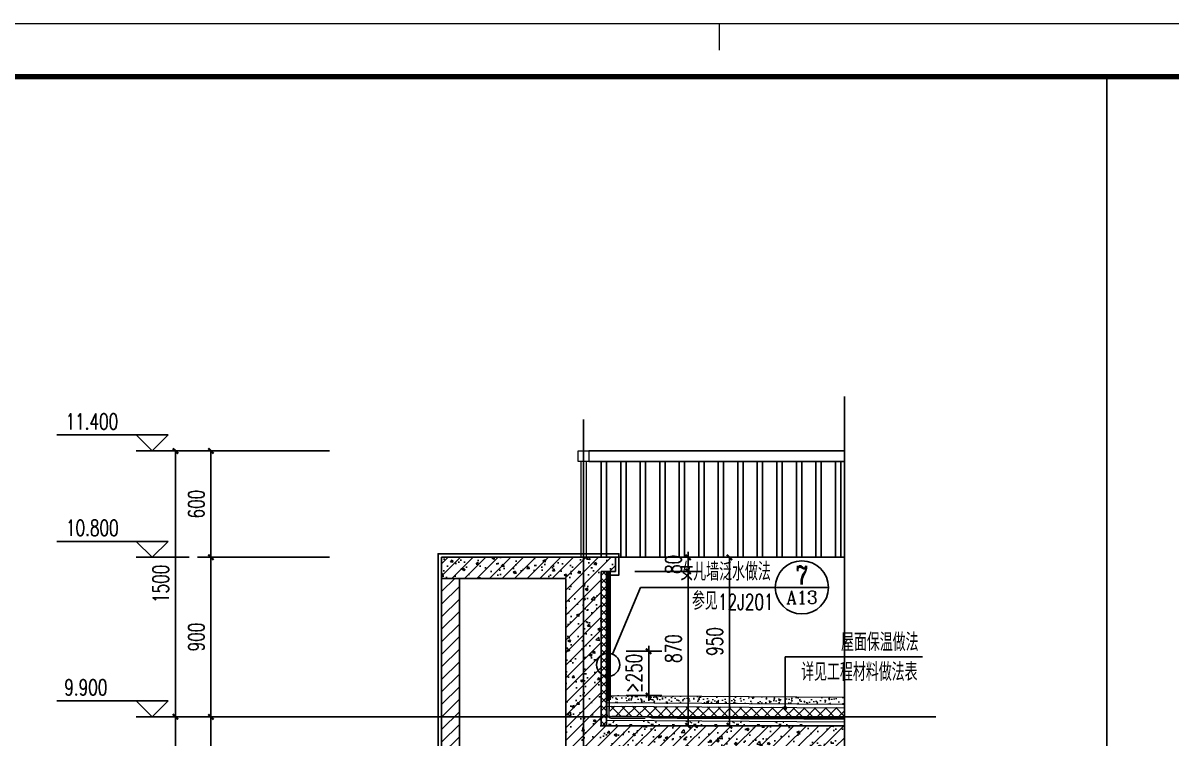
# Model space of a CAD drawing. Extents: x 1738711 to 2346805, y 1189731 to 2516152.
# Drawn here: x 1969350 to 1975823, y 1231675 to 1235709 of the extents above; entities that cross this region are included whole.
import ezdxf
from ezdxf.enums import TextEntityAlignment as Align

# ---------------------------------------------------------------- set-up
doc = ezdxf.new("R2010")
doc.units = 0
doc.header["$LTSCALE"] = 1000
doc.header["$MEASUREMENT"] = 0
doc.linetypes.add('S & C -P1$0$DASHED', pattern=[0.75, 0.5, -0.25])
for name, color, linetype in [('DIM_ELEV', 3, 'Continuous'), ('DIM_IDEN', 3, 'Continuous'), ('DIM_LEAD', 3, 'Continuous'), ('DIM_SYMB', 3, 'Continuous'), ('DOTE', 1, 'Continuous'), ('PUB_DIM', 3, 'Continuous'), ('PUB_HATCH', 8, 'Continuous'), ('PUB_TEXT', 7, 'Continuous'), ('TK', 4, 'Continuous'), ('WALL', 40, 'Continuous'), ('切线', 35, 'Continuous'), ('看线', 8, 'Continuous')]:
    doc.layers.add(name, color=color, linetype=linetype)
for name, color, linetype, lineweight in [('可见细线', 142, 'Continuous', 9), ('填充', 252, 'Continuous', 5), ('栏杆', 6, 'Continuous', 15), ('细线', 8, 'Continuous', 5)]:
    doc.layers.add(name, color=color, linetype=linetype, lineweight=lineweight)
doc.styles.add('_TCH_DIM', font='SIMPLEX', dxfattribs={"bigfont": 'GBCBIG'})
doc.styles.add('_TCH_DIM_T3', font='SIMPLEX', dxfattribs={"width": 0.705882, "bigfont": 'GBCBIG'})
doc.styles.add('_TCH_LABEL', font='COMPLEX', dxfattribs={"bigfont": 'GBCBIG'})
doc.styles.add('宋体', font='SIMSUN.TTF', dxfattribs={"width": 0.75})
doc.dimstyles.new('_TCH_ARCH&&30', dxfattribs={"dimtxt": 89.25, "dimasz": 30, "dimexe": 75, "dimexo": 90, "dimgap": 37.875, "dimtad": 1, "dimdec": 0, "dimzin": 0, "dimdsep": 46, "dimtxsty": '_TCH_DIM_T3', "dimblk": 'ARCHTICK', "dimcen": 0.09, "dimclrt": 7, "dimazin": 2, "dimtfac": 1, "dimtdec": 0, "dimtix": 1, "dimtmove": 2, "dimatfit": 3, "dimfxl": 20, "dimtolj": 1, "dimtzin": 0, "dimarcsym": 0})

# ---------------------------------------------------------------- blocks, each defined once
blk = doc.blocks.new('hjashrtahreahe')
at = {"const_width": 25}
blk.add_lwpolyline([(42800, 59400), (42800, 58900)], dxfattribs=at)
at = {"layer": 'TK', "color": 7, "const_width": 25}
blk.add_lwpolyline([(0, 59400), (84100, 59400), (84100, 0), (0, 0)], close=True, dxfattribs=at)
at = {"layer": 'TK', "color": 3, "const_width": 100}
blk.add_lwpolyline([(2500, 1000), (2500, 58400), (83100, 58400), (83100, 1000)], close=True, dxfattribs=at)
at = {"layer": 'TK', "style": '宋体', "width": 0.75}
for tag, height, p in [('项目负责人', 350, (6003, 57089)), ('专业负责人', 350, (6003, 56224)), ('设计人', 350, (6003, 55419)), ('版号1', 250, (77304, 22193)), ('时间1', 250, (82405, 22193)), ('版号2', 250, (77304, 21593)), ('时间2', 250, (82405, 21593)), ('版号3', 250, (77304, 20993)), ('时间3', 250, (82405, 20993)), ('建筑会签', 0.0001, (78978, 2403)), ('电气会签', 0.0001, (82128, 2403)), ('结构会签', 0.0001, (78978, 1803)), ('暖通会签', 0.0001, (82128, 1803)), ('给排水会签', 0.0001, (78978, 1250)), ('智能化会签', 0.0001, (82128, 1250))]:
    blk.add_attdef(tag, text='', height=height, dxfattribs=at).set_placement(p, align=Align.CENTER)
for tag, p in [('合作设计单位', (80816, 48986)), ('版号说明1', (79854, 22318)), ('版号说明2', (79854, 21718)), ('版号说明3', (79854, 21118)), ('浙江绿储科技有限公司', (80545, 16036)), ('百兆瓦级集中式熔盐储能关键', (80545, 14953)), ('设备研发及制造基地项目', (80545, 14603)), ('1#研发楼', (80545, 13636)), ('图名', (80545, 12436)), ('工程编号', (78978, 11461)), ('子项编号', (82128, 11461)), ('建筑', (78978, 10711)), ('图号', (82128, 10711)), ('施工图', (78978, 9961)), ('2023.03', (82128, 9961)), ('审定', (79353, 8461)), ('审核', (79353, 7711)), ('工程负责', (79353, 6961)), ('专业负责', (79353, 6211)), ('设计', (79353, 5461)), ('制图', (79353, 4711)), ('校对', (79353, 3961))]:
    blk.add_attdef(tag, text='', height=250, dxfattribs=at).set_placement(p, align=Align.MIDDLE_CENTER)
blk = doc.blocks.new('_ArchTick')
at = {"color": 0, "linetype": 'ByBlock', "const_width": 0.4}
blk.add_lwpolyline([(-0.5, -0.5), (0.5, 0.5)], dxfattribs=at)
blk = doc.blocks.new('*D356')
at = {"layer": 'Defpoints', "color": 0, "transparency": 16777216}
for p in [(1972660.8, 1232164.6), (1972878.3, 1232164.6), (1972660.8, 1231914.6)]:
    blk.add_point(p, dxfattribs=at)
at = {"layer": 'PUB_DIM', "color": 0, "lineweight": -2, "transparency": 16777216}
for p, q in [((1972750.8, 1232164.6), (1972953.3, 1232164.6)), ((1972878.3, 1232164.6), (1972878.3, 1232194.6)), ((1972878.3, 1231914.6), (1972878.3, 1232164.6)), ((1972750.8, 1231914.6), (1972953.3, 1231914.6)), ((1972878.3, 1231914.6), (1972878.3, 1231884.6))]:
    blk.add_line(p, q, dxfattribs=at)
at = {"layer": 'PUB_DIM', "color": 0, "lineweight": -2, "transparency": 16777216, "xscale": 30, "yscale": 30, "zscale": 30}
for p, rotation in [((1972878.3, 1232164.6), 270), ((1972878.3, 1231914.6), 90)]:
    blk.add_blockref('_ArchTick', p, dxfattribs=dict(at, rotation=rotation))
at = {"layer": 'PUB_DIM', "color": 7, "transparency": 16777216, "insert": (1972795.8, 1232039.6), "char_height": 89.25, "attachment_point": 5, "rotation": 90, "style": '_TCH_DIM_T3'}
blk.add_mtext('\\A1;≥250', dxfattribs=at)
blk = doc.blocks.new('*D357')
at = {"layer": 'Defpoints', "color": 0, "transparency": 16777216}
for p in [(1973007.5, 1232694.4), (1973333.5, 1232694.4), (1973007.5, 1231744.4)]:
    blk.add_point(p, dxfattribs=at)
at = {"layer": 'PUB_DIM', "color": 0, "lineweight": -2, "transparency": 16777216}
for p, q in [((1973097.5, 1232694.4), (1973408.5, 1232694.4)), ((1973333.5, 1231744.4), (1973333.5, 1232694.4)), ((1973097.5, 1231744.4), (1973408.5, 1231744.4))]:
    blk.add_line(p, q, dxfattribs=at)
at = {"layer": 'PUB_DIM', "color": 0, "lineweight": -2, "transparency": 16777216, "xscale": 30, "yscale": 30, "zscale": 30}
for p, rotation in [((1973333.5, 1232694.4), 90), ((1973333.5, 1231744.4), 270)]:
    blk.add_blockref('_ArchTick', p, dxfattribs=dict(at, rotation=rotation))
at = {"layer": 'PUB_DIM', "color": 7, "transparency": 16777216, "insert": (1973251, 1232219.4), "char_height": 89.25, "attachment_point": 5, "rotation": 90, "style": '_TCH_DIM_T3'}
blk.add_mtext('\\A1;950', dxfattribs=at)
blk = doc.blocks.new('*D358')
at = {"layer": 'Defpoints', "color": 0, "transparency": 16777216}
for p in [(1972710.8, 1232614.4), (1973100.3, 1232614.4), (1972710.8, 1231744.4)]:
    blk.add_point(p, dxfattribs=at)
at = {"layer": 'PUB_DIM', "color": 0, "lineweight": -2, "transparency": 16777216}
for p, q in [((1972800.8, 1232614.4), (1973175.3, 1232614.4)), ((1973100.3, 1231744.4), (1973100.3, 1232614.4)), ((1972800.8, 1231744.4), (1973175.3, 1231744.4))]:
    blk.add_line(p, q, dxfattribs=at)
at = {"layer": 'PUB_DIM', "color": 0, "lineweight": -2, "transparency": 16777216, "xscale": 30, "yscale": 30, "zscale": 30}
for p, rotation in [((1973100.3, 1232614.4), 90), ((1973100.3, 1231744.4), 270)]:
    blk.add_blockref('_ArchTick', p, dxfattribs=dict(at, rotation=rotation))
at = {"layer": 'PUB_DIM', "color": 7, "transparency": 16777216, "insert": (1973017.8, 1232179.4), "char_height": 89.25, "attachment_point": 5, "rotation": 90, "style": '_TCH_DIM_T3'}
blk.add_mtext('\\A1;870', dxfattribs=at)
blk = doc.blocks.new('*D359')
at = {"layer": 'Defpoints', "color": 0, "transparency": 16777216}
for p in [(1972710.8, 1232694.4), (1973100.3, 1232694.4), (1972710.8, 1232614.4)]:
    blk.add_point(p, dxfattribs=at)
at = {"layer": 'PUB_DIM', "color": 0, "lineweight": -2, "transparency": 16777216}
for p, q in [((1973100.3, 1232694.4), (1973100.3, 1232724.4)), ((1972800.8, 1232694.4), (1973175.3, 1232694.4)), ((1973100.3, 1232614.4), (1973100.3, 1232694.4)), ((1972800.8, 1232614.4), (1973175.3, 1232614.4)), ((1973100.3, 1232614.4), (1973100.3, 1232584.4))]:
    blk.add_line(p, q, dxfattribs=at)
at = {"layer": 'PUB_DIM', "color": 0, "lineweight": -2, "transparency": 16777216, "xscale": 30, "yscale": 30, "zscale": 30}
for p, rotation in [((1973100.3, 1232694.4), 270), ((1973100.3, 1232614.4), 90)]:
    blk.add_blockref('_ArchTick', p, dxfattribs=dict(at, rotation=rotation))
at = {"layer": 'PUB_DIM', "color": 7, "transparency": 16777216, "insert": (1973017.8, 1232654.4), "char_height": 89.25, "attachment_point": 5, "rotation": 90, "style": '_TCH_DIM_T3'}
blk.add_mtext('\\A1;80', dxfattribs=at)
blk = doc.blocks.new('*D1394')
at = {"layer": 'Defpoints', "color": 0, "transparency": 16777216}
for p in [(1970210, 1231794.4), (1970968, 1231794.4), (1970968, 1221894.4)]:
    blk.add_point(p, dxfattribs=at)
at = {"layer": 'PUB_DIM', "color": 0, "lineweight": -2, "transparency": 16777216}
for p, q in [((1970878, 1231794.4), (1970135, 1231794.4)), ((1970210, 1221894.4), (1970210, 1231794.4)), ((1970878, 1221894.4), (1970135, 1221894.4))]:
    blk.add_line(p, q, dxfattribs=at)
at = {"layer": 'PUB_DIM', "color": 0, "lineweight": -2, "transparency": 16777216, "xscale": 30, "yscale": 30, "zscale": 30}
for p, rotation in [((1970210, 1231794.4), 90), ((1970210, 1221894.4), 270)]:
    blk.add_blockref('_ArchTick', p, dxfattribs=dict(at, rotation=rotation))
at = {"layer": 'PUB_DIM', "color": 7, "transparency": 16777216, "insert": (1970127.5, 1226844.4), "char_height": 89.25, "attachment_point": 5, "rotation": 90, "style": '_TCH_DIM_T3'}
blk.add_mtext('\\A1;9900', dxfattribs=at)
blk = doc.blocks.new('*D1395')
at = {"layer": 'Defpoints', "color": 0, "transparency": 16777216}
for p in [(1970210, 1233294.4), (1970968, 1233294.4), (1970968, 1231794.4)]:
    blk.add_point(p, dxfattribs=at)
at = {"layer": 'PUB_DIM', "color": 0, "lineweight": -2, "transparency": 16777216}
for p, q in [((1970878, 1233294.4), (1970135, 1233294.4)), ((1970210, 1231794.4), (1970210, 1233294.4)), ((1970878, 1231794.4), (1970135, 1231794.4))]:
    blk.add_line(p, q, dxfattribs=at)
at = {"layer": 'PUB_DIM', "color": 0, "lineweight": -2, "transparency": 16777216, "xscale": 30, "yscale": 30, "zscale": 30}
for p, rotation in [((1970210, 1233294.4), 90), ((1970210, 1231794.4), 270)]:
    blk.add_blockref('_ArchTick', p, dxfattribs=dict(at, rotation=rotation))
at = {"layer": 'PUB_DIM', "color": 7, "transparency": 16777216, "insert": (1970127.5, 1232544.4), "char_height": 89.25, "attachment_point": 5, "rotation": 90, "style": '_TCH_DIM_T3'}
blk.add_mtext('\\A1;1500', dxfattribs=at)
blk = doc.blocks.new('*D1400')
at = {"layer": 'Defpoints', "color": 0, "transparency": 16777216}
for p in [(1970410, 1231794.4), (1971168, 1231794.4), (1971168, 1228294.4)]:
    blk.add_point(p, dxfattribs=at)
at = {"layer": 'PUB_DIM', "color": 0, "lineweight": -2, "transparency": 16777216}
for p, q in [((1971078, 1231794.4), (1970335, 1231794.4)), ((1970410, 1228294.4), (1970410, 1231794.4)), ((1971078, 1228294.4), (1970335, 1228294.4))]:
    blk.add_line(p, q, dxfattribs=at)
at = {"layer": 'PUB_DIM', "color": 0, "lineweight": -2, "transparency": 16777216, "xscale": 30, "yscale": 30, "zscale": 30}
for p, rotation in [((1970410, 1231794.4), 90), ((1970410, 1228294.4), 270)]:
    blk.add_blockref('_ArchTick', p, dxfattribs=dict(at, rotation=rotation))
at = {"layer": 'PUB_DIM', "color": 7, "transparency": 16777216, "insert": (1970327.5, 1230044.4), "char_height": 89.25, "attachment_point": 5, "rotation": 90, "style": '_TCH_DIM_T3'}
blk.add_mtext('\\A1;3500', dxfattribs=at)
blk = doc.blocks.new('*D1401')
at = {"layer": 'Defpoints', "color": 0, "transparency": 16777216}
for p in [(1970410, 1232694.4), (1971168, 1232694.4), (1971168, 1231794.4)]:
    blk.add_point(p, dxfattribs=at)
at = {"layer": 'PUB_DIM', "color": 0, "lineweight": -2, "transparency": 16777216}
for p, q in [((1971078, 1232694.4), (1970335, 1232694.4)), ((1970410, 1231794.4), (1970410, 1232694.4)), ((1971078, 1231794.4), (1970335, 1231794.4))]:
    blk.add_line(p, q, dxfattribs=at)
at = {"layer": 'PUB_DIM', "color": 0, "lineweight": -2, "transparency": 16777216, "xscale": 30, "yscale": 30, "zscale": 30}
for p, rotation in [((1970410, 1232694.4), 90), ((1970410, 1231794.4), 270)]:
    blk.add_blockref('_ArchTick', p, dxfattribs=dict(at, rotation=rotation))
at = {"layer": 'PUB_DIM', "color": 7, "transparency": 16777216, "insert": (1970327.5, 1232244.4), "char_height": 89.25, "attachment_point": 5, "rotation": 90, "style": '_TCH_DIM_T3'}
blk.add_mtext('\\A1;900', dxfattribs=at)
blk = doc.blocks.new('*D1402')
at = {"layer": 'Defpoints', "color": 0, "transparency": 16777216}
for p in [(1970410, 1233294.4), (1971168, 1233294.4), (1971168, 1232694.4)]:
    blk.add_point(p, dxfattribs=at)
at = {"layer": 'PUB_DIM', "color": 0, "lineweight": -2, "transparency": 16777216}
for p, q in [((1971078, 1233294.4), (1970335, 1233294.4)), ((1970410, 1232694.4), (1970410, 1233294.4)), ((1971078, 1232694.4), (1970335, 1232694.4))]:
    blk.add_line(p, q, dxfattribs=at)
at = {"layer": 'PUB_DIM', "color": 0, "lineweight": -2, "transparency": 16777216, "xscale": 30, "yscale": 30, "zscale": 30}
for p, rotation in [((1970410, 1233294.4), 90), ((1970410, 1232694.4), 270)]:
    blk.add_blockref('_ArchTick', p, dxfattribs=dict(at, rotation=rotation))
at = {"layer": 'PUB_DIM', "color": 7, "transparency": 16777216, "insert": (1970327.5, 1232994.4), "char_height": 89.25, "attachment_point": 5, "rotation": 90, "style": '_TCH_DIM_T3'}
blk.add_mtext('\\A1;600', dxfattribs=at)

msp = doc.modelspace()

# ---------------------------------------------------------------- hatches: boundary and pattern name
at = {"layer": 'PUB_HATCH'}
h = msp.add_hatch(dxfattribs=at)
h.set_pattern_fill('钢筋混凝土', color=256, scale=20, style=0)
h.set_pattern_definition([(45, (-293438.28, -150941.136), (-35.3553391, 35.3553391), []), (50, (-293438.28, -150941.14), (143.4520365, -12.550427), [15, -165]), (355, (-293438.28, -150941.14), (-27.750267, 150.438427), [12, -132]), (100.4514, (-293426.33, -150942.18), (115.701876, 137.8879084), [12.748038, -140.2284224]), (46.1842, (-293438.28, -150901.14), (213.44821, -33.103803), [22.5, -247.5]), (96.6356, (-293420.5, -150903.9), (186.932541, 194.823574), [19.122058, -210.3426]), (351.1842, (-293438.28, -150901.14), (186.932389, 194.82372), [18, -198]), (21, (-293418.28, -150911.14), (119.3814104, -80.523778), [15, -165]), (326, (-293418.28, -150911.14), (48.663066, 145.030009), [12, -132]), (71.4514, (-293408.33, -150917.85), (168.044526, 64.506099), [12.748038, -140.2284224]), (37.5, (-293438.28, -150941.136), (2.4319711, 66.5787708), [0, -130.4, 0, -134, 0, -132.5]), (7.5, (-293438.28, -150941.14), (52.6139075, 78.8823424), [0, -76.4, 0, -127.4, 0, -50.5]), (327.5, (-293482.88, -150941.136), (106.7644872, -4.5109743), [0, -50, 0, -156, 0, -207]), (317.5, (-293502.88, -150941.14), (116.637234, 20.0209965), [0, -65, 0, -103.6, 0, -147])])
h.paths.add_polyline_path([(1973982.3, 1231624.4), (1972710.8, 1231624.4), (1972710.8, 1230894.4), (1971710.8, 1230894.4), (1971710.8, 1231014.4), (1972410.8, 1231014.4), (1972410.8, 1232574.4), (1971710.8, 1232574.4), (1971710.8, 1232694.4), (1972690.8, 1232694.4), (1972690.8, 1232614.4), (1972610.8, 1232614.4), (1972610.8, 1231744.4), (1973982.3, 1231744.4)])
h = msp.add_hatch(dxfattribs=at)
h.set_pattern_fill('ANSI37', color=256, scale=20, style=0)
h.set_pattern_definition([(45, (1972715.946, 1233011.14), (-22.45064, 22.45064), []), (135, (1972715.946, 1233011.14), (-22.45064, -22.45064), [])])
h.paths.add_polyline_path([(1972610.8, 1231744.4), (1972640.8, 1231744.4), (1972640.8, 1232614.4), (1972610.8, 1232614.4)])
h = msp.add_hatch(dxfattribs=at)
h.set_pattern_fill('普通砖', color=256, scale=20, style=0)
h.set_pattern_definition([(45, (-1377.79, 35.9), (-35.3553532, 35.3553532), [])])
h.paths.add_polyline_path([(1971810.8, 1231014.4), (1971710.8, 1231014.4), (1971710.8, 1232574.4), (1971810.8, 1232574.4)])
at = {"layer": '填充'}
h = msp.add_hatch(dxfattribs=at)
h.set_pattern_fill('混凝土', color=256, scale=10, style=0)
h.set_pattern_definition([(50, (-6361496.663, 4409362.786), (71.72601826, -6.2752135), [7.5, -82.5]), (355, (-6361496.66, 4409362.79), (-13.87513336, 75.2192134), [6, -66]), (100.4514, (-6361490.686, 4409362.26), (57.85093817, 68.9439542), [6.374019, -70.1142112]), (46.1842, (-6361496.66, 4409382.79), (106.7241049, -16.5519014), [11.25, -123.75]), (96.6356, (-6361487.77, 4409381.41), (93.4662706, 97.4117871), [9.5610288, -105.1713]), (351.1842, (-6361496.66, 4409382.79), (93.4661945, 97.4118601), [9, -99]), (21, (-6361486.663, 4409377.786), (59.6907052, -40.26188907), [7.5, -82.5]), (326, (-6361486.66, 4409377.79), (24.3315332, 72.5150045), [6, -66]), (71.4514, (-6361481.69, 4409374.43), (84.02226286, 32.25304967), [6.374019, -70.1142112]), (37.5, (-6361496.663, 4409362.786), (1.21598553, 33.28938538), [0, -65.2, 0, -67, 0, -66.25]), (7.5, (-6361496.663, 4409362.786), (26.30695374, 39.44117119), [0, -38.2, 0, -63.7, 0, -25.25]), (327.5, (-6361518.963, 4409362.786), (53.38224362, -2.25548717), [0, -25, 0, -78, 0, -103.5]), (317.5, (-6361528.963, 4409362.786), (58.31861693, 10.01049823), [0, -32.5, 0, -51.8, 0, -73.5])])
h.paths.add_polyline_path([(1973982.3, 1231865.9), (1973982.3, 1231905.9), (1972641.1, 1231914.7), (1972641.1, 1231874.7)])
h = msp.add_hatch(dxfattribs=at)
h.set_pattern_fill('多孔材料', color=256, scale=15, style=0)
h.set_pattern_definition([(135, (3011757.477, 866322.27), (30.0000305, 30.0000305), []), (45, (3011757.477, 866322.27), (30.0000305, -30.0000305), [])])
h.paths.add_polyline_path([(1972619.4, 1231795.3), (1972619.4, 1231815.3), (1972609.1, 1231815.4), (1972609, 1231795.4)])
h.paths.add_polyline_path([(1973982.3, 1231786.4), (1973982.3, 1231845.9), (1972658, 1231854.6), (1972660.8, 1231795.1)])
h = msp.add_hatch(dxfattribs=at)
h.set_pattern_fill('加气混凝土', color=256, scale=20, style=0)
h.set_pattern_definition([(7e-15, (-19326.42, 2050594.64), (120, 240), [0, -240]), (7e-15, (-19466.82, 2050562.24), (120, 240), [0, -240]), (7e-15, (-19388.82, 2050559.84), (120, 240), [0, -240]), (7e-15, (-19303.62, 2050630.64), (120, 240), [0, -240]), (7e-15, (-19403.22, 2050547.84), (120, 240), [0, -240]), (7e-15, (-19279.62, 2050781.84), (120, 240), [0, -240]), (7e-15, (-19352.82, 2050762.64), (120, 240), [0, -240]), (7e-15, (-19314.42, 2050732.64), (120, 240), [0, -240]), (7e-15, (-19510.02, 2050727.84), (120, 240), [0, -240]), (7e-15, (-19392.42, 2050717.04), (120, 240), [0, -240]), (7e-15, (-19438.02, 2050655.84), (120, 240), [0, -240]), (7e-15, (-19435.62, 2050565.84), (120, 240), [0, -240]), (7e-15, (-19345.62, 2050556.24), (120, 240), [0, -240]), (7e-15, (-19279.62, 2050661.84), (120, 240), [0, -240]), (7e-15, (-19504.02, 2050624.64), (120, 240), [0, -240]), (7e-15, (-19483.62, 2050665.44), (120, 240), [0, -240]), (7e-15, (-19390.02, 2050648.64), (120, 240), [0, -240]), (7e-15, (-19423.62, 2050613.84), (120, 240), [0, -240]), (7e-15, (-19442.82, 2050693.04), (120, 240), [0, -240]), (7e-15, (-19412.82, 2050783.04), (120, 240), [0, -240]), (7e-15, (-19494.42, 2050574.24), (120, 240), [0, -240]), (7e-15, (-19362.42, 2050733.84), (120, 240), [0, -240]), (7e-15, (-19474.02, 2050737.44), (120, 240), [0, -240]), (7e-15, (-19493.22, 2050768.64), (120, 240), [0, -240]), (130.601294, (-19294.363, 2050706.697), (-599.99999337, 720.00000315), [10.536622, -4414.8444]), (18.4349488, (-19311.506, 2050711.27), (599.9999978, 239.9999982), [10.842096, -1507.05116]), (90, (-19311.51, 2050700.98), (120, 240), [10.285714, -469.71426]), (161.565051, (-19301.22, 2050697.554), (-600.000003, 239.9999821), [10.842096, -1507.05116]), (53.1301023, (-19301.22, 2050697.554), (120.0000002, 239.9999999), [11.428572, -1188.5714]), (135, (-19292.08, 2050575.27), (-120.0000145, 239.9999838), [9.697464, -669.12504]), (45, (-19305.79, 2050575.27), (119.9999992, 239.999999), [9.697464, -669.12504]), (135, (-19298.935, 2050568.41), (-120.0000145, 239.9999838), [9.697464, -669.12504]), (45, (-19298.935, 2050568.41), (119.9999992, 239.999999), [9.697464, -669.12504]), (116.565051, (-19407.5, 2050736.41), (-2e-05, 479.999987), [12.77753, -255.5506]), (180, (-19413.22, 2050747.84), (-120, 240), [13.714286, -226.2857]), (63.434949, (-19432.65, 2050736.41), (1e-06, 479.999998), [12.77753, -255.5506]), (116.565051, (-19426.93, 2050724.98), (-2e-05, 479.999987), [12.77753, -255.5506]), (7e-15, (-19426.93, 2050724.98), (120, 240), [13.714286, -226.2857]), (63.434949, (-19413.22, 2050724.98), (1e-06, 479.999998), [12.77753, -255.5506]), (107.102728, (-19317.221, 2050655.268), (-359.999986237, 1200.000001936), [15.544538, -6513.161]), (143.972626, (-19321.792, 2050670.125), (-2279.9999711, 1679.9999981), [15.544538, -3248.808]), (180, (-19334.36, 2050679.27), (-120, 240), [14.857142, -225.14284]), (36.0273733, (-19361.792, 2050670.125), (2279.99998315, 1679.99998189), [15.544538, -3248.808]), (71.565051, (-19366.363, 2050656.41), (360.00000185, 1199.99999793), [14.456126, -1503.43712]), (107.102728, (-19361.792, 2050641.554), (-359.999986237, 1200.000001936), [15.544538, -6513.161]), (143.972626, (-19349.22, 2050632.411), (-2279.9999711, 1679.9999981), [15.544538, -3248.808]), (7e-15, (-19349.22, 2050632.4), (120, 240), [14.857142, -225.14284]), (36.0273733, (-19334.363, 2050632.411), (2279.99998315, 1679.99998189), [15.544538, -3248.808]), (71.565051, (-19321.792, 2050641.554), (360.00000185, 1199.99999793), [14.456126, -1503.43712]), (150.255118, (-19314.935, 2050767.268), (-360.00000085, 239.99999703), [9.214008, -1925.72784]), (90, (-19322.93, 2050762.7), (120, 240), [9.142858, -470.8571]), (29.7448813, (-19322.935, 2050762.697), (360.0000002, 239.99999888), [9.214008, -1925.72784]), (116.565051, (-19370.93, 2050596.98), (-2e-05, 479.999987), [12.77753, -255.5506]), (168.690067, (-19376.65, 2050608.41), (-1080.0000008, 239.99999398), [11.654902, -2435.8742]), (41.1859251, (-19397.221, 2050602.697), (2999.999981823, 2639.999976915), [12.148738, -5090.3208]), (90, (-19397.22, 2050591.27), (120, 240), [11.428572, -468.5714]), (138.814074, (-19388.078, 2050583.268), (-2999.999946676, 2640.000016815), [12.148738, -5090.3208]), (16.6992442, (-19388.078, 2050583.268), (3959.999970207, 1199.99998743), [11.93178, -4999.415]), (60.9453959, (-19376.649, 2050586.697), (119.99999968, 239.99999788), [11.766434, -4930.1358]), (109.983106, (-19471.506, 2050697.554), (-600.00000226, 1679.999995554), [13.3768, -5604.879]), (155.556045, (-19476.078, 2050710.125), (-1560.000005946, 719.99998504), [13.809194, -5786.0526]), (24.4439547, (-19501.221, 2050710.125), (1560.00000078, 719.999996537), [13.809194, -5786.0526]), (70.0168934, (-19505.792, 2050697.554), (600.00000181, 1679.99999583), [13.3768, -5604.879]), (109.983106, (-19501.221, 2050684.982), (-600.00000226, 1679.999995554), [13.3768, -5604.879]), (160.016893, (-19488.65, 2050680.41), (-600.00000035, 239.99998907), [13.3768, -2795.751]), (19.9831065, (-19488.65, 2050680.41), (599.9999967, 239.99999962), [13.3768, -2795.751]), (70.0168934, (-19476.078, 2050684.982), (600.00000181, 1679.99999583), [13.3768, -5604.879]), (122.005383, (-19382.363, 2050675.84), (-120.0000161, 239.99998775), [10.781693, -2253.3736]), (18.4349488, (-19398.363, 2050681.554), (599.9999978, 239.9999982), [10.842096, -1507.05116]), (90, (-19398.36, 2050671.27), (120, 240), [10.285714, -469.71426]), (161.565051, (-19388.078, 2050667.84), (-600.000003, 239.9999821), [10.842096, -1507.05116]), (54.4623222, (-19388.078, 2050667.84), (839.99999878, 1199.9999982), [9.831228, -4119.2846]), (116.565051, (-19452.08, 2050617.55), (-2e-05, 479.999987), [12.77753, -255.5506]), (180, (-19457.8, 2050628.98), (-120, 240), [12.571428, -227.42856]), (59.0362434, (-19477.22, 2050617.554), (120.0000004, 239.99999884), [13.32789, -2785.5288]), (120.963756, (-19470.363, 2050606.125), (-120.0000164, 239.99998898), [13.32789, -2785.5288]), (7e-15, (-19470.36, 2050606.13), (120, 240), [12.571428, -227.42856]), (63.434949, (-19457.8, 2050606.13), (1e-06, 479.999998), [12.77753, -255.5506])])
h.paths.add_polyline_path([(1973791.6, 1231744.4), (1973791.6, 1231767.7), (1972640.8, 1231775.2), (1972640.8, 1231744.4)])

# ---------------------------------------------------------------- linework, layer by layer
at = {"layer": 'DIM_ELEV'}
for p, q in [((1970168.2, 1233384.4), (1969541.8, 1233384.4)), ((1970078.2, 1233294.4), (1969988.2, 1233384.4)), ((1970078.2, 1233294.4), (1970168.2, 1233384.4)), ((1970288.2, 1233294.4), (1969988.2, 1233294.4)), ((1970168.2, 1232784.4), (1969541.8, 1232784.4)), ((1970078.2, 1232694.4), (1969988.2, 1232784.4)), ((1970078.2, 1232694.4), (1970168.2, 1232784.4)), ((1970288.2, 1232694.4), (1969988.2, 1232694.4)), ((1970168.2, 1231884.4), (1969541.8, 1231884.4)), ((1970078.2, 1231794.4), (1969988.2, 1231884.4)), ((1970078.2, 1231794.4), (1970168.2, 1231884.4)), ((1970288.2, 1231794.4), (1969988.2, 1231794.4))]:
    msp.add_line(p, q, dxfattribs=at)
at = {"layer": 'DIM_IDEN'}
for p, q in [((1972674.6, 1232148.9), (1972831.2, 1232524.6)), ((1972831.2, 1232524.6), (1973591.8, 1232524.6)), ((1973891.8, 1232524.6), (1973591.8, 1232524.6))]:
    msp.add_line(p, q, dxfattribs=at)
msp.add_lwpolyline([(1972714.9, 1232088.4, 1), (1972583.9, 1232088.4, 1)], format="xyb", close=True, dxfattribs=at)
msp.add_circle((1973741.8, 1232524.6), 150, dxfattribs=at)
at = {"layer": 'DIM_LEAD'}
for p, q in [((1973647.2, 1231844), (1973647.2, 1232133.4)), ((1973647.2, 1232133.4), (1974421.8, 1232133.4))]:
    msp.add_line(p, q, dxfattribs=at)
at = {"layer": 'DIM_LEAD', "const_width": 12}
msp.add_lwpolyline([(1973647.2, 1231838, 1), (1973647.2, 1231850, 1)], format="xyb", close=True, dxfattribs=at)
at = {"layer": 'DIM_SYMB'}
msp.add_lwpolyline([(1973982.3, 1221131.3), (1973982.3, 1227333.1), (1973919.3, 1227356), (1974045.3, 1227378.3), (1973982.3, 1227400.6), (1973982.3, 1233602.4)], dxfattribs=at)
at = {"layer": 'DOTE'}
for p, q in [((1972510.8, 1220760.2), (1972510.8, 1233471.2)), ((1970471.8, 1231794.4), (1974497.9, 1231794.4))]:
    msp.add_line(p, q, dxfattribs=at)
at = {"layer": 'WALL'}
for p, q in [((1972690.8, 1232694.4), (1971710.8, 1232694.4)), ((1971710.8, 1230894.4), (1971710.8, 1232694.4)), ((1972690.8, 1232694.4), (1972690.8, 1232614.4)), ((1972610.8, 1232614.4), (1972610.8, 1231744.4)), ((1972690.8, 1232614.4), (1972610.8, 1232614.4)), ((1972410.8, 1232574.4), (1971710.8, 1232574.4)), ((1971810.8, 1231014.4), (1971810.8, 1232574.4)), ((1972410.8, 1232574.4), (1972410.8, 1231014.4)), ((1972610.8, 1231744.4), (1973982.3, 1231744.4))]:
    msp.add_line(p, q, dxfattribs=at)
at = {"layer": '切线'}
for p, q in [((1972640.8, 1231744.4), (1972640.8, 1232614.4)), ((1972660.8, 1231889.6), (1972660.8, 1232614.4))]:
    msp.add_line(p, q, dxfattribs=at)
msp.add_lwpolyline([(1972462.8, 1230874.4), (1971690.8, 1230874.4), (1971690.8, 1232714.4), (1972710.8, 1232714.4), (1972710.8, 1232594.4), (1972660.8, 1232594.4)], dxfattribs=at)
at = {"layer": '可见细线', "color": 6, "linetype": 'S & C -P1$0$DASHED', "ltscale": 3, "const_width": 6}
for points in [[(1972643.7, 1232614.4), (1972643.5, 1231813.5, 0.315273), (1972664.9, 1231785.3), (1972859, 1231785.4)], [(1972654.4, 1232614.4), (1972654.3, 1231803.6, 0.599208), (1972670.9, 1231798.7), (1972870.4, 1231795.5), (1972900, 1231786.9), (1973982.3, 1231781.2)]]:
    msp.add_lwpolyline(points, format="xyb", dxfattribs=at)
at = {"layer": '栏杆'}
for p, q in [((1972495.8, 1233234.4), (1972495.8, 1232694.4)), ((1972525.8, 1233234.4), (1972525.8, 1232694.4))]:
    msp.add_line(p, q, dxfattribs=at)
msp.add_lwpolyline([(1972480.8, 1233294.4), (1972540.8, 1233294.4), (1972540.8, 1233234.4), (1972480.8, 1233234.4)], close=True, dxfattribs=at)
at = {"layer": '看线'}
for p, q in [((1975461.2, 1235405), (1975461.2, 1218185)), ((1972540.8, 1233294.4), (1973982.3, 1233294.4)), ((1972540.8, 1233234.4), (1973982.3, 1233234.4)), ((1972610.8, 1233234.4), (1972610.8, 1232694.4)), ((1972640.8, 1233234.4), (1972640.8, 1232694.4)), ((1972720.8, 1233234.4), (1972720.8, 1232694.4)), ((1972750.8, 1233234.4), (1972750.8, 1232694.4)), ((1972830.8, 1233234.4), (1972830.8, 1232694.4)), ((1972860.8, 1233234.4), (1972860.8, 1232694.4)), ((1972940.8, 1233234.4), (1972940.8, 1232694.4)), ((1972970.8, 1233234.4), (1972970.8, 1232694.4)), ((1973050.8, 1233234.4), (1973050.8, 1232694.4)), ((1973080.8, 1233234.4), (1973080.8, 1232694.4)), ((1973160.8, 1233234.4), (1973160.8, 1232694.4)), ((1973190.8, 1233234.4), (1973190.8, 1232694.4)), ((1973270.8, 1233234.4), (1973270.8, 1232694.4)), ((1973300.8, 1233234.4), (1973300.8, 1232694.4)), ((1973380.8, 1233234.4), (1973380.8, 1232694.4)), ((1973410.8, 1233234.4), (1973410.8, 1232694.4)), ((1973490.8, 1233234.4), (1973490.8, 1232694.4)), ((1973520.8, 1233234.4), (1973520.8, 1232694.4)), ((1973600.8, 1233234.4), (1973600.8, 1232694.4)), ((1973630.8, 1233234.4), (1973630.8, 1232694.4)), ((1973710.8, 1233234.4), (1973710.8, 1232694.4)), ((1973740.8, 1233234.4), (1973740.8, 1232694.4)), ((1973820.8, 1233234.4), (1973820.8, 1232694.4)), ((1973850.8, 1233234.4), (1973850.8, 1232694.4)), ((1973930.8, 1233234.4), (1973930.8, 1232694.4)), ((1973960.8, 1233234.4), (1973960.8, 1232694.4)), ((1972690.8, 1232694.4), (1973982.3, 1232694.4))]:
    msp.add_line(p, q, dxfattribs=at)
at = {"layer": '细线'}
for p, q in [((1972649.4, 1231889.6), (1972649.4, 1232614.4)), ((1972658, 1231835.1), (1972658, 1232614.4)), ((1972641.1, 1231914.7), (1973982.3, 1231905.9)), ((1972641.1, 1231874.7), (1973982.3, 1231865.9)), ((1972641.3, 1231854.7), (1973982.3, 1231845.9)), ((1972640.8, 1231795.2), (1973982.3, 1231786.4)), ((1972640.8, 1231775.2), (1973982.3, 1231766.4))]:
    msp.add_line(p, q, dxfattribs=at)

# ---------------------------------------------------------------- block references
at = {"xscale": 0.3, "yscale": 0.3, "zscale": 0.3}
msp.add_blockref('hjashrtahreahe', (1960435.7, 1217885), dxfattribs=at)

# ---------------------------------------------------------------- texts
at = {"layer": 'PUB_TEXT', "color": 7, "style": '_TCH_DIM', "width": 0.705882}
for s, p in [('11.400', (1969590.4, 1233415.9)), ('10.800', (1969592.8, 1232815.9)), ('12J201', (1973269.3, 1232398.1)), ('9.900', (1969583.2, 1231915.9))]:
    msp.add_text(s, height=89.25, dxfattribs=at).set_placement(p)
at = {"layer": 'PUB_TEXT', "color": 7, "style": '_TCH_DIM'}
for s, p in [('女儿墙泛水做法', (1973056.6, 1232562.8)), ('参见', (1973121.9, 1232398.1)), ('屋面保温做法', (1973962.5, 1232164.9)), ('详见工程材料做法表', (1973737.9, 1231996.9))]:
    msp.add_text(s, height=101.28, dxfattribs=at).set_placement(p)
at = {"layer": 'PUB_TEXT', "color": 7, "style": '_TCH_LABEL'}
for s, height, p, p2 in [('7', 104.4, (1973707, 1232541.2), (1973776.6, 1232541.2)), ('A13', 74.03, (1973653.7, 1232431.6), (1973830, 1232431.6))]:
    msp.add_text(s, height=height, dxfattribs=at).set_placement(p, p2, align=Align.FIT)

# ---------------------------------------------------------------- dimensions: what is measured, and where the dimension line sits
at = {"layer": 'PUB_DIM'}
for p1, p2, distance, picture, middle in [((1970968, 1231794.4), (1970968, 1233294.4), 757.9, '*D1395', (1970127.5, 1232544.4)), ((1971168, 1232694.4), (1971168, 1233294.4), 757.9, '*D1402', (1970327.5, 1232994.4)), ((1972710.8, 1232614.4), (1972710.8, 1232694.4), -389.5, '*D359', (1973017.8, 1232654.4)), ((1971168, 1231794.4), (1971168, 1232694.4), 757.9, '*D1401', (1970327.5, 1232244.4)), ((1973007.5, 1231744.4), (1973007.5, 1232694.4), -326, '*D357', (1973251, 1232219.4)), ((1972710.8, 1231744.4), (1972710.8, 1232614.4), -389.5, '*D358', (1973017.8, 1232179.4)), ((1970968, 1221894.4), (1970968, 1231794.4), 757.9, '*D1394', (1970127.5, 1226844.4)), ((1971168, 1228294.4), (1971168, 1231794.4), 757.9, '*D1400', (1970327.5, 1230044.4))]:
    dim = msp.add_aligned_dim(p1=p1, p2=p2, distance=distance, dimstyle='_TCH_ARCH&&30', dxfattribs=at)
    dim.commit()
    dim.dimension.update_dxf_attribs({"geometry": picture, "text_midpoint": middle})
dim = msp.add_aligned_dim(p1=(1972660.8, 1231914.6), p2=(1972660.8, 1232164.6), distance=-217.5, text='≥250', dimstyle='_TCH_ARCH&&30', dxfattribs=at)
dim.commit()
dim.dimension.update_dxf_attribs({"geometry": '*D356', "text_midpoint": (1972795.8, 1232039.6)})

doc.saveas('drawing.dxf')
